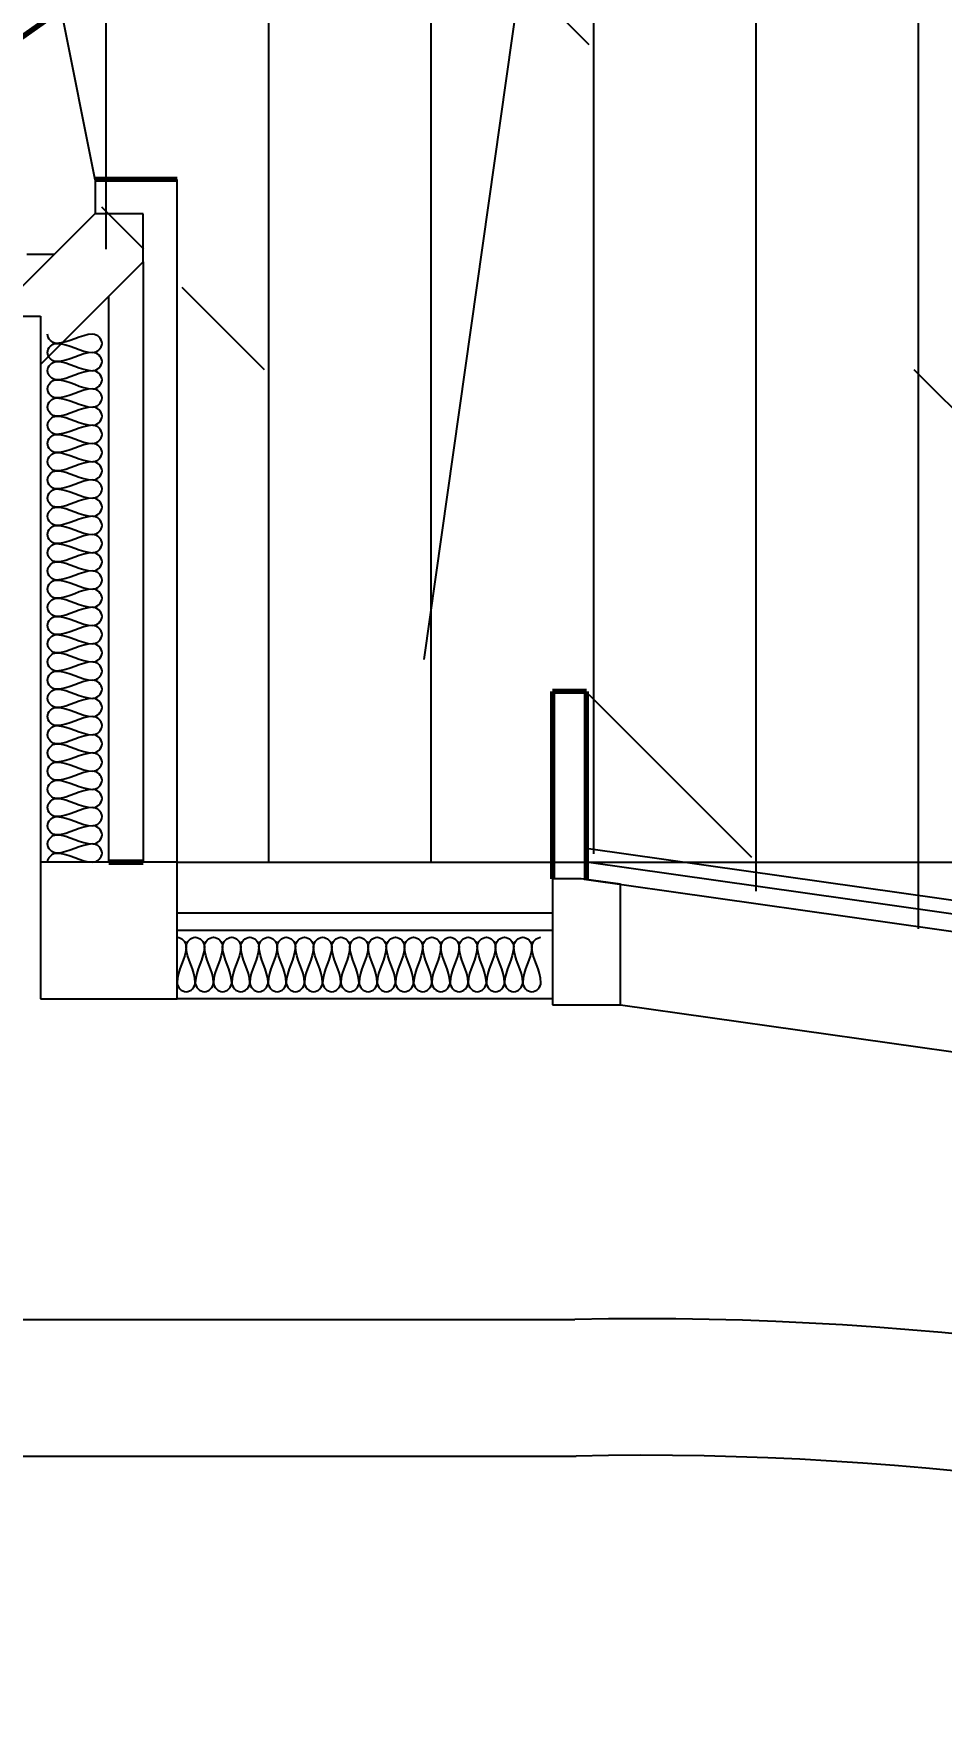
# Model space of a CAD drawing. Header units: millimetres. Extents: x 11476074 to 24729458, y -1239991 to 2813188.
# Drawn here: x 12598337 to 12599667, y 405850 to 408327 of the extents above; entities that cross this region are included whole.
import ezdxf

# ---------------------------------------------------------------- set-up
doc = ezdxf.new("R2010")
doc.units = ezdxf.units.MM
doc.header["$LTSCALE"] = 1000
doc.linetypes.add('DOTE', pattern=[2.4200000000000004, 2, -0.2, 0.02, -0.2])
for name, color, linetype in [('20220819景观提资', 11, 'Continuous'), ('A-ANNO-DIMS', 3, 'Continuous'), ('A-AXIS', 18, 'DOTE'), ('A-DETL-0001', 1, 'Continuous'), ('A-GLAZ', 4, 'Continuous'), ('A-WALL', 5, 'Continuous'), ('HZHZNEWPLOTLAYER#@$TT', 7, 'Continuous'), ('排水沟', 133, 'Continuous')]:
    doc.layers.add(name, color=color, linetype=linetype)
for name, color, linetype, lineweight in [('A-GENM', 2, 'Continuous', 70), ('A-GENM-PROJ', 2, 'Continuous', 25), ('A-GLAZ-PROJ', 2, 'Continuous', 25)]:
    doc.layers.add(name, color=color, linetype=linetype, lineweight=lineweight)
doc.styles.add('_TCH_DIM_T3', font='SIMPLEX', dxfattribs={"width": 0.7058823529411765, "bigfont": 'GBCBIG'})
doc.dimstyles.new('_TCH_ARCH&&100', dxfattribs={"dimtxt": 297.5, "dimasz": 100, "dimexe": 250, "dimexo": 300, "dimgap": 126.25, "dimtad": 1, "dimdec": 0, "dimzin": 0, "dimdsep": 46, "dimtxsty": '_TCH_DIM_T3', "dimblk": 'ARCHTICK', "dimcen": 0.09, "dimclrt": 7, "dimazin": 2, "dimtfac": 1, "dimtdec": 0, "dimtix": 1, "dimtmove": 2, "dimatfit": 3, "dimfxl": 0, "dimtolj": 1, "dimtzin": 0, "dimarcsym": 0})

# ---------------------------------------------------------------- blocks, each defined once
blk = doc.blocks.new('_ArchTick')
at = {"color": 0, "linetype": 'ByBlock', "const_width": 0.4}
blk.add_lwpolyline([(-0.5, -0.5), (0.5, 0.5)], dxfattribs=at)
blk = doc.blocks.new('*D5827')
at = {"layer": 'A-ANNO-DIMS', "color": 0, "lineweight": -2, "transparency": 16777216}
for p, q in [((12599188.89164107, 709815.9988081369), (12599382.52136373, 711182.5955894163)), ((12599347.44976926, 710935.0678470086), (12601021.57386249, 710697.8653390617)), ((12600863.01573429, 709578.79630019), (12601056.64545696, 710945.3930814695))]:
    blk.add_line(p, q, dxfattribs=at)
at = {"layer": 'Defpoints', "color": 0, "transparency": 16777216}
for p in [(12601021.57386249, 710697.8653390617), (12599146.80572771, 709518.9655172473), (12600820.92982093, 709281.7630093005)]:
    blk.add_point(p, dxfattribs=at)
at = {"layer": 'A-ANNO-DIMS', "color": 0, "lineweight": -2, "transparency": 16777216, "xscale": 100, "yscale": 100, "zscale": 100}
for p, rotation in [((12599347.44976926, 710935.0678470086), 171.9355819665139), ((12601021.57386249, 710697.8653390617), 351.9355819665139)]:
    blk.add_blockref('_ArchTick', p, dxfattribs=dict(at, rotation=rotation))
at = {"layer": 'A-ANNO-DIMS', "color": 7, "transparency": 16777216, "insert": (12600223.09056979, 711088.7471096835), "char_height": 297.5, "attachment_point": 5, "rotation": 351.93558196651395, "style": '_TCH_DIM_T3'}
blk.add_mtext('\\A1;1691', dxfattribs=at)
blk = doc.blocks.new('FO-Exterior Column FULL - FO-Exterior Column FULL-V22-850_L52 HOTEL')
at = {"layer": 'A-GENM'}
for p, q in [((630.0000000000041, 100.0856057514552), (630.0000000000041, 175.3365076433126)), ((-499.999999999999, 110.1165007063258), (-499.999999999999, 100.444160473973)), ((-499.999999999999, -109.5645527864803), (-499.999999999999, 110.116500706327)), ((-499.999999999999, 100.444160473973), (499.999999999999, 100.4441604739686)), ((580.2158974704298, -249.1205260954934), (629.9524490176055, 0.1182562947940251)), ((-580.2158974704298, -249.1205260954934), (-502.1091844049879, -193.7739794782454)), ((502.1091844049879, -193.7739794782454), (580.2158974704298, -249.1205260954934)), ((-581.7472580574215, -241.4466034726058), (-580.2158974704298, -249.1205260954934)), ((-510.9136826024944, -257.6169771840765), (-549.5557032281376, -289.3469983436122)), ((549.5557032281376, -289.3469983436187), (510.9136826024944, -257.6169771840765)), ((-348.4575064383999, -457.9546373338648), (-323.9544452656637, -414.3702365330518)), ((25.00000000000298, -399.5891026295113), (-25.00000000000298, -399.5891026295113)), ((-25.00000000000298, -399.5891026295113), (-25.00000000000298, -599.5891026295049)), ((25.00000000000298, -599.5891026295049), (25.00000000000298, -399.5891026295113)), ((323.9544452656724, -414.3702365330496), (348.4575064383999, -457.9546373338648)), ((-282.6652168249424, -435.7087887836361), (-304.0456118108464, -480.9070045697402)), ((304.0456118108464, -480.9070045697424), (282.6652168249511, -435.7087887836338)), ((-75.00000000000027, -545.2301859891977), (-74.99999999999162, -494.9280668636721)), ((75.00000000000027, -494.9280668636699), (75.00000000000027, -545.2301859891999)), ((-25.00000000000298, -599.5891026295049), (25.00000000000298, -599.5891026295049))]:
    blk.add_line(p, q, dxfattribs=at)
for centre, radius, start, end in [((0.03551386942619956, 161.9213596411705), 661.1213938766417, 219.3892806832391, 240.6553943059883), ((-0.03551386942573821, 161.9213596411705), 661.1213938766408, 299.3446056940114, 320.6107193167605), ((0.03551387027794135, 161.9213596422048), 711.1213938779632, 219.3893562124218, 240.6553943059683), ((-0.03551387027747999, 161.9213596422048), 711.1213938779645, 299.3446056940305, 320.6106437875767), ((0.03551386964930998, 161.9213596419377), 661.1213938774247, 244.6841530364443, 263.4830389945706), ((-0.03551386964884863, 161.9213596419377), 661.1213938774241, 276.5169610054299, 295.3158469635558), ((0.03551386948346932, 161.9213596412728), 711.1213938767567, 244.6841530364331, 263.9430365087752), ((-0.03551386948300796, 161.9213596412728), 711.1213938767573, 276.0569634912234, 295.3158469635654)]:
    blk.add_arc(centre, radius, start, end, dxfattribs=at)
blk = doc.blocks.new('FO-CORNER LOUVERS - FO-CORNER LOUVERS 1000-5059423-850_L52 HOTEL')
at = {"layer": 'A-GENM'}
for p, q in [((-599.9847380603384, -74.60264997044627), (-599.9847380603384, -349.9999998298475)), ((-549.984738060341, -349.9999998298475), (-549.984738060341, -75.67014388859782)), ((50.00000000027773, -99.94265082953346), (100.0152572016816, -99.94265082953346)), ((100.0406981724238, -99.94265082953346), (50.00000000027635, -99.94265082953346)), ((-599.9847380603384, -349.9999998298475), (-549.984738060341, -349.9999998298475)), ((0, -1099.942650829533), (120.3160550908027, -1099.942650829533))]:
    blk.add_line(p, q, dxfattribs=at)
at = {"layer": 'A-GENM-PROJ'}
for p, q in [((-549.9847380603387, -24.94265082953317), (0.01526193966238942, -24.94265082953317)), ((1.623782277257804e-12, -99.94265082953304), (-549.9847380603387, -99.94265082953304))]:
    blk.add_line(p, q, dxfattribs=at)
blk = doc.blocks.new('FO-Vision Panels-Corner - Regular 2-4578217-850_L52 HOTEL')
at = {"layer": 'A-GLAZ-PROJ'}
for p, q in [((-845.4043493377156, 0), (-845.4043493377156, 19.99999999999999)), ((-845.4043493377156, 19.99999999999999), (845.4043493377387, 19.99999999999999)), ((845.4043493377387, 19.99999999999999), (845.4043493377387, 0))]:
    blk.add_line(p, q, dxfattribs=at)
blk = doc.blocks.new('FO-Vision Panels-Corner - Regular 2-V24-850_L52 HOTEL')
at = {"layer": 'A-GLAZ'}
for p, q in [((845.4043493377204, 0), (-845.4043493377377, 2.165734258596785e-12)), ((-845.4043493377377, 2.165734258596785e-12), (-845.4043493377377, -25.0000000000019)), ((845.4043493377291, -25.0000000000019), (845.4043493377204, 0)), ((-810.4043493377284, -24.99999999999865), (-845.4043493377291, -24.99999999999648)), ((-845.4043493377377, -25.0000000000019), (845.4043493377291, -25.0000000000019)), ((845.4043493377377, -24.99999999999648), (810.404349337737, -24.99999999999865)), ((845.4043493377376, -26.39825569232669), (845.4043493377377, -24.99999999999648))]:
    blk.add_line(p, q, dxfattribs=at)
at = {"layer": 'A-GLAZ-PROJ'}
for p, q in [((-845.4043493377462, -3.070943499494661e-12), (-845.4043493377462, 19.99999999999692)), ((-845.4043493377462, 19.99999999999692), (845.4043493377233, 19.99999999999692)), ((845.4043493377233, 19.99999999999692), (845.4043493377233, -3.070943499494661e-12)), ((-766.6432701475368, -199.9999999999763), (766.5661201526394, -199.9999999999763))]:
    blk.add_line(p, q, dxfattribs=at)
blk = doc.blocks.new('GP_POLY FOSHAN_SHELL_rvt-2-200_L05-13_ 16-25')
at = {"layer": 'A-DETL-0001'}
for p, q in [((-21570.11167550646, 61499.68191887438), (-21618.38801594265, 61741.60332144005)), ((-21449.98972074687, 61499.97883154312), (-21570.11167550646, 61499.97883154335)), ((-21570.11167550646, 61499.97883154335), (-21570.11167550646, 61449.97883154335)), ((-21449.98972074687, 60500.0406996333), (-21449.98972074687, 61499.97883154312)), ((-21570.81429060921, 61449.97883154335), (-21720.75290489197, 61300.04021726106)), ((-21499.98972074687, 61449.97883154335), (-21570.81429060921, 61449.97883154335)), ((-21499.98972074687, 61379.38204516796), (-21499.98972074687, 61449.97883154335)), ((-21630.75290489197, 61390.04021726106), (-21670.11167550646, 61390.04021726106)), ((-21650.04222677276, 61229.32953914232), (-21499.98972074687, 61379.38204516796)), ((-21499.98972074687, 61379.38204516796), (-21499.98972074687, 60500.04069963354)), ((-21550.04222677276, 60500.04069963354), (-21550.04222677276, 61329.32953914232)), ((-21720.75290489197, 61300.04021726106), (-21650.04222677276, 61300.04021726106)), ((-21650.04222677276, 61300.04021726106), (-21650.04222677276, 61229.32953914232)), ((-21650.04222677276, 61229.32953914232), (-21650.04222677276, 60500.04069963354)), ((-21450.00498268753, 60500.0406996333), (-21650.04222677276, 60500.04069963354)), ((-21650.04222677276, 60500.04069963354), (-21650.04222677276, 60300.03619704582)), ((-21450.00498268753, 60300.03619704559), (-21450.00498268753, 60500.0406996333)), ((-20857.53773557767, 60475.82458089711), (-20900.00498268753, 60475.82458089734)), ((-20900.00498268753, 60475.82458089734), (-20900.00498268753, 60290.9228980639)), ((-20800.00498272106, 60467.67140440852), (-20857.53773557767, 60475.82458089711)), ((-20800.00498272106, 60290.92289806367), (-20800.00498272106, 60467.67140440852)), ((-20900.00498268753, 60400.09708783822), (-21450.00498268753, 60400.09708783822)), ((-21650.04222677276, 60300.03619704582), (-21450.00498268753, 60300.03619704559)), ((-21450.00498268753, 60300.15445334068), (-20900.00498268753, 60300.15445334068)), ((-20900.00498268753, 60290.9228980639), (-20800.00498272106, 60290.92289806367))]:
    blk.add_line(p, q, dxfattribs=at)
for points in [[(-21626.7088934388, 61260.04069963354), (-21632.9942870494, 61260.04069963354), (-21640.04222677276, 61267.08863935643), (-21640.04222677276, 61273.37403296679)], [(-21573.37556010671, 61273.37403296679), (-21591.70047399774, 61273.37403296679), (-21608.38397954777, 61260.04069963354), (-21626.7088934388, 61260.04069963354)], [(-21573.37556010671, 61246.70736630028), (-21567.09016649611, 61246.70736630028), (-21552.9942870494, 61260.04069963354), (-21567.09016649611, 61273.37403296679), (-21573.37556010671, 61273.37403296679)], [(-21626.7088934388, 61233.37403296679), (-21632.9942870494, 61233.37403296679), (-21647.09016649611, 61246.70736630028), (-21632.9942870494, 61260.04069963354), (-21626.7088934388, 61260.04069963354)], [(-21626.7088934388, 61260.04069963354), (-21608.38397954777, 61260.04069963354), (-21591.70047399774, 61246.70736630028), (-21573.37556010671, 61246.70736630028)], [(-21573.37556010671, 61246.70736630028), (-21591.70047399774, 61246.70736630028), (-21608.38397954777, 61233.37403296679), (-21626.7088934388, 61233.37403296679)], [(-21573.37556010671, 61220.04069963354), (-21567.09016649611, 61220.04069963354), (-21552.9942870494, 61233.37403296679), (-21567.09016649611, 61246.70736630028), (-21573.37556010671, 61246.70736630028)], [(-21626.7088934388, 61206.70736630028), (-21632.9942870494, 61206.70736630028), (-21647.09016649611, 61220.04069963354), (-21632.9942870494, 61233.37403296679), (-21626.7088934388, 61233.37403296679)], [(-21626.7088934388, 61233.37403296679), (-21608.38397954777, 61233.37403296679), (-21591.70047399774, 61220.04069963354), (-21573.37556010671, 61220.04069963354)], [(-21573.37556010671, 61220.04069963354), (-21591.70047399774, 61220.04069963354), (-21608.38397954777, 61206.70736630028), (-21626.7088934388, 61206.70736630028)], [(-21573.37556010671, 61193.37403296679), (-21567.09016649611, 61193.37403296679), (-21552.9942870494, 61206.70736630028), (-21567.09016649611, 61220.04069963354), (-21573.37556010671, 61220.04069963354)], [(-21626.7088934388, 61180.04069963354), (-21632.9942870494, 61180.04069963354), (-21647.09016649611, 61193.37403296679), (-21632.9942870494, 61206.70736630028), (-21626.7088934388, 61206.70736630028)], [(-21626.7088934388, 61206.70736630028), (-21608.38397954777, 61206.70736630028), (-21591.70047399774, 61193.37403296679), (-21573.37556010671, 61193.37403296679)], [(-21573.37556010671, 61193.37403296679), (-21591.70047399774, 61193.37403296679), (-21608.38397954777, 61180.04069963354), (-21626.7088934388, 61180.04069963354)], [(-21573.37556010671, 61166.70736630028), (-21567.09016649611, 61166.70736630028), (-21552.9942870494, 61180.04069963354), (-21567.09016649611, 61193.37403296679), (-21573.37556010671, 61193.37403296679)], [(-21626.7088934388, 61153.37403296679), (-21632.9942870494, 61153.37403296679), (-21647.09016649611, 61166.70736630028), (-21632.9942870494, 61180.04069963354), (-21626.7088934388, 61180.04069963354)], [(-21626.7088934388, 61180.04069963354), (-21608.38397954777, 61180.04069963354), (-21591.70047399774, 61166.70736630028), (-21573.37556010671, 61166.70736630028)], [(-21573.37556010671, 61166.70736630028), (-21591.70047399774, 61166.70736630028), (-21608.38397954777, 61153.37403296679), (-21626.7088934388, 61153.37403296679)], [(-21573.37556010671, 61140.04069963354), (-21567.09016649611, 61140.04069963354), (-21552.9942870494, 61153.37403296679), (-21567.09016649611, 61166.70736630028), (-21573.37556010671, 61166.70736630028)], [(-21626.7088934388, 61126.70736630028), (-21632.9942870494, 61126.70736630028), (-21647.09016649611, 61140.04069963354), (-21632.9942870494, 61153.37403296679), (-21626.7088934388, 61153.37403296679)], [(-21626.7088934388, 61153.37403296679), (-21608.38397954777, 61153.37403296679), (-21591.70047399774, 61140.04069963354), (-21573.37556010671, 61140.04069963354)], [(-21626.7088934388, 61100.04069963354), (-21632.9942870494, 61100.04069963354), (-21647.09016649611, 61113.37403296679), (-21632.9942870494, 61126.70736630028), (-21626.7088934388, 61126.70736630028)], [(-21573.37556010671, 61140.04069963354), (-21591.70047399774, 61140.04069963354), (-21608.38397954777, 61126.70736630028), (-21626.7088934388, 61126.70736630028)], [(-21626.7088934388, 61126.70736630028), (-21608.38397954777, 61126.70736630028), (-21591.70047399774, 61113.37403296679), (-21573.37556010671, 61113.37403296679)], [(-21573.37556010671, 61113.37403296679), (-21567.09016649611, 61113.37403296679), (-21552.9942870494, 61126.70736630028), (-21567.09016649611, 61140.04069963354), (-21573.37556010671, 61140.04069963354)], [(-21626.7088934388, 61073.37403296679), (-21632.9942870494, 61073.37403296679), (-21647.09016649611, 61086.70736630028), (-21632.9942870494, 61100.04069963354), (-21626.7088934388, 61100.04069963354)], [(-21573.37556010671, 61113.37403296679), (-21591.70047399774, 61113.37403296679), (-21608.38397954777, 61100.04069963354), (-21626.7088934388, 61100.04069963354)], [(-21626.7088934388, 61100.04069963354), (-21608.38397954777, 61100.04069963354), (-21591.70047399774, 61086.70736630028), (-21573.37556010671, 61086.70736630028)], [(-21573.37556010671, 61086.70736630028), (-21567.09016649611, 61086.70736630028), (-21552.9942870494, 61100.04069963354), (-21567.09016649611, 61113.37403296679), (-21573.37556010671, 61113.37403296679)], [(-21626.7088934388, 61046.70736630028), (-21632.9942870494, 61046.70736630028), (-21647.09016649611, 61060.04069963354), (-21632.9942870494, 61073.37403296679), (-21626.7088934388, 61073.37403296679)], [(-21573.37556010671, 61086.70736630028), (-21591.70047399774, 61086.70736630028), (-21608.38397954777, 61073.37403296679), (-21626.7088934388, 61073.37403296679)], [(-21626.7088934388, 61073.37403296679), (-21608.38397954777, 61073.37403296679), (-21591.70047399774, 61060.04069963354), (-21573.37556010671, 61060.04069963354)], [(-21573.37556010671, 61060.04069963354), (-21567.09016649611, 61060.04069963354), (-21552.9942870494, 61073.37403296679), (-21567.09016649611, 61086.70736630028), (-21573.37556010671, 61086.70736630028)], [(-21626.7088934388, 61020.04069963354), (-21632.9942870494, 61020.04069963354), (-21647.09016649611, 61033.37403296679), (-21632.9942870494, 61046.70736630028), (-21626.7088934388, 61046.70736630028)], [(-21573.37556010671, 61060.04069963354), (-21591.70047399774, 61060.04069963354), (-21608.38397954777, 61046.70736630028), (-21626.7088934388, 61046.70736630028)], [(-21626.7088934388, 61046.70736630028), (-21608.38397954777, 61046.70736630028), (-21591.70047399774, 61033.37403296679), (-21573.37556010671, 61033.37403296679)], [(-21573.37556010671, 61033.37403296679), (-21567.09016649611, 61033.37403296679), (-21552.9942870494, 61046.70736630028), (-21567.09016649611, 61060.04069963354), (-21573.37556010671, 61060.04069963354)], [(-21626.7088934388, 60993.37403296679), (-21632.9942870494, 60993.37403296679), (-21647.09016649611, 61006.70736630028), (-21632.9942870494, 61020.04069963354), (-21626.7088934388, 61020.04069963354)], [(-21573.37556010671, 61033.37403296679), (-21591.70047399774, 61033.37403296679), (-21608.38397954777, 61020.04069963354), (-21626.7088934388, 61020.04069963354)], [(-21626.7088934388, 61020.04069963354), (-21608.38397954777, 61020.04069963354), (-21591.70047399774, 61006.70736630028), (-21573.37556010671, 61006.70736630028)], [(-21573.37556010671, 61006.70736630028), (-21567.09016649611, 61006.70736630028), (-21552.9942870494, 61020.04069963354), (-21567.09016649611, 61033.37403296679), (-21573.37556010671, 61033.37403296679)], [(-21626.7088934388, 60966.70736630028), (-21632.9942870494, 60966.70736630028), (-21647.09016649611, 60980.04069963354), (-21632.9942870494, 60993.37403296679), (-21626.7088934388, 60993.37403296679)], [(-21573.37556010671, 61006.70736630028), (-21591.70047399774, 61006.70736630028), (-21608.38397954777, 60993.37403296679), (-21626.7088934388, 60993.37403296679)], [(-21626.7088934388, 60993.37403296679), (-21608.38397954777, 60993.37403296679), (-21591.70047399774, 60980.04069963354), (-21573.37556010671, 60980.04069963354)], [(-21573.37556010671, 60980.04069963354), (-21567.09016649611, 60980.04069963354), (-21552.9942870494, 60993.37403296679), (-21567.09016649611, 61006.70736630028), (-21573.37556010671, 61006.70736630028)], [(-21573.37556010671, 60980.04069963354), (-21591.70047399774, 60980.04069963354), (-21608.38397954777, 60966.70736630028), (-21626.7088934388, 60966.70736630028)], [(-21573.37556010671, 60953.37403296679), (-21567.09016649611, 60953.37403296679), (-21552.9942870494, 60966.70736630028), (-21567.09016649611, 60980.04069963354), (-21573.37556010671, 60980.04069963354)], [(-21626.7088934388, 60940.04069963354), (-21632.9942870494, 60940.04069963354), (-21647.09016649611, 60953.37403296679), (-21632.9942870494, 60966.70736630028), (-21626.7088934388, 60966.70736630028)], [(-21626.7088934388, 60966.70736630028), (-21608.38397954777, 60966.70736630028), (-21591.70047399774, 60953.37403296679), (-21573.37556010671, 60953.37403296679)], [(-21573.37556010671, 60953.37403296679), (-21591.70047399774, 60953.37403296679), (-21608.38397954777, 60940.04069963354), (-21626.7088934388, 60940.04069963354)], [(-21573.37556010671, 60926.70736630028), (-21567.09016649611, 60926.70736630028), (-21552.9942870494, 60940.04069963354), (-21567.09016649611, 60953.37403296679), (-21573.37556010671, 60953.37403296679)], [(-21626.7088934388, 60913.37403296679), (-21632.9942870494, 60913.37403296679), (-21647.09016649611, 60926.70736630028), (-21632.9942870494, 60940.04069963354), (-21626.7088934388, 60940.04069963354)], [(-21626.7088934388, 60940.04069963354), (-21608.38397954777, 60940.04069963354), (-21591.70047399774, 60926.70736630028), (-21573.37556010671, 60926.70736630028)], [(-21573.37556010671, 60926.70736630028), (-21591.70047399774, 60926.70736630028), (-21608.38397954777, 60913.37403296679), (-21626.7088934388, 60913.37403296679)], [(-21573.37556010671, 60900.04069963354), (-21567.09016649611, 60900.04069963354), (-21552.9942870494, 60913.37403296679), (-21567.09016649611, 60926.70736630028), (-21573.37556010671, 60926.70736630028)], [(-21626.7088934388, 60886.70736630028), (-21632.9942870494, 60886.70736630028), (-21647.09016649611, 60900.04069963354), (-21632.9942870494, 60913.37403296679), (-21626.7088934388, 60913.37403296679)], [(-21626.7088934388, 60913.37403296679), (-21608.38397954777, 60913.37403296679), (-21591.70047399774, 60900.04069963354), (-21573.37556010671, 60900.04069963354)], [(-21573.37556010671, 60900.04069963354), (-21591.70047399774, 60900.04069963354), (-21608.38397954777, 60886.70736630028), (-21626.7088934388, 60886.70736630028)], [(-21573.37556010671, 60873.37403296679), (-21567.09016649611, 60873.37403296679), (-21552.9942870494, 60886.70736630028), (-21567.09016649611, 60900.04069963354), (-21573.37556010671, 60900.04069963354)], [(-21626.7088934388, 60860.04069963354), (-21632.9942870494, 60860.04069963354), (-21647.09016649611, 60873.37403296679), (-21632.9942870494, 60886.70736630028), (-21626.7088934388, 60886.70736630028)], [(-21626.7088934388, 60886.70736630028), (-21608.38397954777, 60886.70736630028), (-21591.70047399774, 60873.37403296679), (-21573.37556010671, 60873.37403296679)], [(-21573.37556010671, 60873.37403296679), (-21591.70047399774, 60873.37403296679), (-21608.38397954777, 60860.04069963354), (-21626.7088934388, 60860.04069963354)], [(-21573.37556010671, 60846.70736630028), (-21567.09016649611, 60846.70736630028), (-21552.9942870494, 60860.04069963354), (-21567.09016649611, 60873.37403296679), (-21573.37556010671, 60873.37403296679)], [(-21626.7088934388, 60833.37403296679), (-21632.9942870494, 60833.37403296679), (-21647.09016649611, 60846.70736630028), (-21632.9942870494, 60860.04069963354), (-21626.7088934388, 60860.04069963354)], [(-21626.7088934388, 60860.04069963354), (-21608.38397954777, 60860.04069963354), (-21591.70047399774, 60846.70736630028), (-21573.37556010671, 60846.70736630028)], [(-21573.37556010671, 60846.70736630028), (-21591.70047399774, 60846.70736630028), (-21608.38397954777, 60833.37403296679), (-21626.7088934388, 60833.37403296679)], [(-21573.37556010671, 60820.04069963354), (-21567.09016649611, 60820.04069963354), (-21552.9942870494, 60833.37403296679), (-21567.09016649611, 60846.70736630028), (-21573.37556010671, 60846.70736630028)], [(-21626.7088934388, 60806.70736630028), (-21632.9942870494, 60806.70736630028), (-21647.09016649611, 60820.04069963354), (-21632.9942870494, 60833.37403296679), (-21626.7088934388, 60833.37403296679)], [(-21626.7088934388, 60833.37403296679), (-21608.38397954777, 60833.37403296679), (-21591.70047399774, 60820.04069963354), (-21573.37556010671, 60820.04069963354)], [(-21573.37556010671, 60820.04069963354), (-21591.70047399774, 60820.04069963354), (-21608.38397954777, 60806.70736630028), (-21626.7088934388, 60806.70736630028)], [(-21573.37556010671, 60793.37403296679), (-21567.09016649611, 60793.37403296679), (-21552.9942870494, 60806.70736630028), (-21567.09016649611, 60820.04069963354), (-21573.37556010671, 60820.04069963354)], [(-21626.7088934388, 60780.04069963354), (-21632.9942870494, 60780.04069963354), (-21647.09016649611, 60793.37403296679), (-21632.9942870494, 60806.70736630028), (-21626.7088934388, 60806.70736630028)], [(-21626.7088934388, 60806.70736630028), (-21608.38397954777, 60806.70736630028), (-21591.70047399774, 60793.37403296679), (-21573.37556010671, 60793.37403296679)], [(-21626.7088934388, 60753.37403296679), (-21632.9942870494, 60753.37403296679), (-21647.09016649611, 60766.70736630028), (-21632.9942870494, 60780.04069963354), (-21626.7088934388, 60780.04069963354)], [(-21573.37556010671, 60793.37403296679), (-21591.70047399774, 60793.37403296679), (-21608.38397954777, 60780.04069963354), (-21626.7088934388, 60780.04069963354)], [(-21626.7088934388, 60780.04069963354), (-21608.38397954777, 60780.04069963354), (-21591.70047399774, 60766.70736630028), (-21573.37556010671, 60766.70736630028)], [(-21573.37556010671, 60766.70736630028), (-21567.09016649611, 60766.70736630028), (-21552.9942870494, 60780.04069963354), (-21567.09016649611, 60793.37403296679), (-21573.37556010671, 60793.37403296679)], [(-21626.7088934388, 60726.70736630028), (-21632.9942870494, 60726.70736630028), (-21647.09016649611, 60740.04069963354), (-21632.9942870494, 60753.37403296679), (-21626.7088934388, 60753.37403296679)], [(-21573.37556010671, 60766.70736630028), (-21591.70047399774, 60766.70736630028), (-21608.38397954777, 60753.37403296679), (-21626.7088934388, 60753.37403296679)], [(-21626.7088934388, 60753.37403296679), (-21608.38397954777, 60753.37403296679), (-21591.70047399774, 60740.04069963354), (-21573.37556010671, 60740.04069963354)], [(-21573.37556010671, 60740.04069963354), (-21567.09016649611, 60740.04069963354), (-21552.9942870494, 60753.37403296679), (-21567.09016649611, 60766.70736630028), (-21573.37556010671, 60766.70736630028)], [(-21626.7088934388, 60700.04069963354), (-21632.9942870494, 60700.04069963354), (-21647.09016649611, 60713.37403296679), (-21632.9942870494, 60726.70736630028), (-21626.7088934388, 60726.70736630028)], [(-21573.37556010671, 60740.04069963354), (-21591.70047399774, 60740.04069963354), (-21608.38397954777, 60726.70736630028), (-21626.7088934388, 60726.70736630028)], [(-21626.7088934388, 60726.70736630028), (-21608.38397954777, 60726.70736630028), (-21591.70047399774, 60713.37403296679), (-21573.37556010671, 60713.37403296679)], [(-21573.37556010671, 60713.37403296679), (-21567.09016649611, 60713.37403296679), (-21552.9942870494, 60726.70736630028), (-21567.09016649611, 60740.04069963354), (-21573.37556010671, 60740.04069963354)], [(-21626.7088934388, 60673.37403296679), (-21632.9942870494, 60673.37403296679), (-21647.09016649611, 60686.70736630028), (-21632.9942870494, 60700.04069963354), (-21626.7088934388, 60700.04069963354)], [(-21573.37556010671, 60713.37403296679), (-21591.70047399774, 60713.37403296679), (-21608.38397954777, 60700.04069963354), (-21626.7088934388, 60700.04069963354)], [(-21626.7088934388, 60700.04069963354), (-21608.38397954777, 60700.04069963354), (-21591.70047399774, 60686.70736630028), (-21573.37556010671, 60686.70736630028)], [(-21573.37556010671, 60686.70736630028), (-21567.09016649611, 60686.70736630028), (-21552.9942870494, 60700.04069963354), (-21567.09016649611, 60713.37403296679), (-21573.37556010671, 60713.37403296679)], [(-21626.7088934388, 60646.70736630028), (-21632.9942870494, 60646.70736630028), (-21647.09016649611, 60660.04069963354), (-21632.9942870494, 60673.37403296679), (-21626.7088934388, 60673.37403296679)], [(-21573.37556010671, 60686.70736630028), (-21591.70047399774, 60686.70736630028), (-21608.38397954777, 60673.37403296679), (-21626.7088934388, 60673.37403296679)], [(-21626.7088934388, 60673.37403296679), (-21608.38397954777, 60673.37403296679), (-21591.70047399774, 60660.04069963354), (-21573.37556010671, 60660.04069963354)], [(-21573.37556010671, 60660.04069963354), (-21567.09016649611, 60660.04069963354), (-21552.9942870494, 60673.37403296679), (-21567.09016649611, 60686.70736630028), (-21573.37556010671, 60686.70736630028)], [(-21626.7088934388, 60620.04069963354), (-21632.9942870494, 60620.04069963354), (-21647.09016649611, 60633.37403296679), (-21632.9942870494, 60646.70736630028), (-21626.7088934388, 60646.70736630028)], [(-21573.37556010671, 60660.04069963354), (-21591.70047399774, 60660.04069963354), (-21608.38397954777, 60646.70736630028), (-21626.7088934388, 60646.70736630028)], [(-21626.7088934388, 60646.70736630028), (-21608.38397954777, 60646.70736630028), (-21591.70047399774, 60633.37403296679), (-21573.37556010671, 60633.37403296679)], [(-21573.37556010671, 60633.37403296679), (-21567.09016649611, 60633.37403296679), (-21552.9942870494, 60646.70736630028), (-21567.09016649611, 60660.04069963354), (-21573.37556010671, 60660.04069963354)], [(-21573.37556010671, 60633.37403296679), (-21591.70047399774, 60633.37403296679), (-21608.38397954777, 60620.04069963354), (-21626.7088934388, 60620.04069963354)], [(-21573.37556010671, 60606.70736630028), (-21567.09016649611, 60606.70736630028), (-21552.9942870494, 60620.04069963354), (-21567.09016649611, 60633.37403296679), (-21573.37556010671, 60633.37403296679)], [(-21626.7088934388, 60593.37403296679), (-21632.9942870494, 60593.37403296679), (-21647.09016649611, 60606.70736630028), (-21632.9942870494, 60620.04069963354), (-21626.7088934388, 60620.04069963354)], [(-21626.7088934388, 60620.04069963354), (-21608.38397954777, 60620.04069963354), (-21591.70047399774, 60606.70736630028), (-21573.37556010671, 60606.70736630028)], [(-21573.37556010671, 60606.70736630028), (-21591.70047399774, 60606.70736630028), (-21608.38397954777, 60593.37403296679), (-21626.7088934388, 60593.37403296679)], [(-21573.37556010671, 60580.04069963354), (-21567.09016649611, 60580.04069963354), (-21552.9942870494, 60593.37403296679), (-21567.09016649611, 60606.70736630028), (-21573.37556010671, 60606.70736630028)], [(-21626.7088934388, 60566.70736630028), (-21632.9942870494, 60566.70736630028), (-21647.09016649611, 60580.04069963354), (-21632.9942870494, 60593.37403296679), (-21626.7088934388, 60593.37403296679)], [(-21626.7088934388, 60593.37403296679), (-21608.38397954777, 60593.37403296679), (-21591.70047399774, 60580.04069963354), (-21573.37556010671, 60580.04069963354)], [(-21573.37556010671, 60580.04069963354), (-21591.70047399774, 60580.04069963354), (-21608.38397954777, 60566.70736630028), (-21626.7088934388, 60566.70736630028)], [(-21573.37556010671, 60553.37403296679), (-21567.09016649611, 60553.37403296679), (-21552.9942870494, 60566.70736630028), (-21567.09016649611, 60580.04069963354), (-21573.37556010671, 60580.04069963354)], [(-21626.7088934388, 60540.04069963354), (-21632.9942870494, 60540.04069963354), (-21647.09016649611, 60553.37403296679), (-21632.9942870494, 60566.70736630028), (-21626.7088934388, 60566.70736630028)], [(-21626.7088934388, 60566.70736630028), (-21608.38397954777, 60566.70736630028), (-21591.70047399774, 60553.37403296679), (-21573.37556010671, 60553.37403296679)], [(-21573.37556010671, 60553.37403296679), (-21591.70047399774, 60553.37403296679), (-21608.38397954777, 60540.04069963354), (-21626.7088934388, 60540.04069963354)], [(-21573.37556010671, 60526.70736630028), (-21567.09016649611, 60526.70736630028), (-21552.9942870494, 60540.04069963354), (-21567.09016649611, 60553.37403296679), (-21573.37556010671, 60553.37403296679)], [(-21626.7088934388, 60513.37403296679), (-21632.9942870494, 60513.37403296679), (-21647.09016649611, 60526.70736630028), (-21632.9942870494, 60540.04069963354), (-21626.7088934388, 60540.04069963354)], [(-21626.7088934388, 60540.04069963354), (-21608.38397954777, 60540.04069963354), (-21591.70047399774, 60526.70736630028), (-21573.37556010671, 60526.70736630028)], [(-21573.37556010671, 60526.70736630028), (-21591.70047399774, 60526.70736630028), (-21608.38397954777, 60513.37403296679), (-21626.7088934388, 60513.37403296679)], [(-21573.37556010671, 60500.04069963354), (-21567.09016649611, 60500.04069963354), (-21552.9942870494, 60513.37403296679), (-21567.09016649611, 60526.70736630028), (-21573.37556010671, 60526.70736630028)], [(-21640.04222677276, 60500.04069963354), (-21640.04222677276, 60506.32609324413), (-21632.9942870494, 60513.37403296679), (-21626.7088934388, 60513.37403296679)], [(-21626.7088934388, 60513.37403296679), (-21608.38397954777, 60513.37403296679), (-21591.70047399774, 60500.04069963354), (-21573.37556010671, 60500.04069963354)], [(-21450.00498268753, 60390.12577058957), (-21443.71958907694, 60390.12577058957), (-21436.67164935358, 60383.07783086668), (-21436.67164935358, 60376.79243725608)], [(-21436.67164935358, 60376.79243725608), (-21436.67164935358, 60358.46752336458), (-21450.00498268753, 60341.78401781432), (-21450.00498268753, 60323.45910392283)], [(-21436.67164935358, 60376.79243725608), (-21436.67164935358, 60383.07783086668), (-21423.33831601962, 60397.17371031223), (-21410.00498268753, 60383.07783086668), (-21410.00498268753, 60376.79243725608)], [(-21423.33831601962, 60323.45910392283), (-21423.33831601962, 60341.78401781432), (-21436.67164935358, 60358.46752336458), (-21436.67164935358, 60376.79243725608)], [(-21410.00498268753, 60376.79243725608), (-21410.00498268753, 60358.46752336458), (-21423.33831601962, 60341.78401781432), (-21423.33831601962, 60323.45910392283)], [(-21410.00498268753, 60376.79243725608), (-21410.00498268753, 60383.07783086668), (-21396.67164935358, 60397.17371031223), (-21383.33831601962, 60383.07783086668), (-21383.33831601962, 60376.79243725608)], [(-21396.67164935358, 60323.45910392283), (-21396.67164935358, 60341.78401781432), (-21410.00498268753, 60358.46752336458), (-21410.00498268753, 60376.79243725608)], [(-21383.33831601962, 60376.79243725608), (-21383.33831601962, 60358.46752336458), (-21396.67164935358, 60341.78401781432), (-21396.67164935358, 60323.45910392283)], [(-21383.33831601962, 60376.79243725608), (-21383.33831601962, 60383.07783086668), (-21370.00498268753, 60397.17371031223), (-21356.67164935358, 60383.07783086668), (-21356.67164935358, 60376.79243725608)], [(-21370.00498268753, 60323.45910392283), (-21370.00498268753, 60341.78401781432), (-21383.33831601962, 60358.46752336458), (-21383.33831601962, 60376.79243725608)], [(-21356.67164935358, 60376.79243725608), (-21356.67164935358, 60358.46752336458), (-21370.00498268753, 60341.78401781432), (-21370.00498268753, 60323.45910392283)], [(-21356.67164935358, 60376.79243725608), (-21356.67164935358, 60383.07783086668), (-21343.33831601962, 60397.17371031223), (-21330.00498268753, 60383.07783086668), (-21330.00498268753, 60376.79243725608)], [(-21343.33831601962, 60323.45910392283), (-21343.33831601962, 60341.78401781432), (-21356.67164935358, 60358.46752336458), (-21356.67164935358, 60376.79243725608)], [(-21330.00498268753, 60376.79243725608), (-21330.00498268753, 60358.46752336458), (-21343.33831601962, 60341.78401781432), (-21343.33831601962, 60323.45910392283)], [(-21330.00498268753, 60376.79243725608), (-21330.00498268753, 60383.07783086668), (-21316.67164935358, 60397.17371031223), (-21303.33831601962, 60383.07783086668), (-21303.33831601962, 60376.79243725608)], [(-21316.67164935358, 60323.45910392283), (-21316.67164935358, 60341.78401781432), (-21330.00498268753, 60358.46752336458), (-21330.00498268753, 60376.79243725608)], [(-21303.33831601962, 60376.79243725608), (-21303.33831601962, 60358.46752336458), (-21316.67164935358, 60341.78401781432), (-21316.67164935358, 60323.45910392283)], [(-21303.33831601962, 60376.79243725608), (-21303.33831601962, 60383.07783086668), (-21290.00498268753, 60397.17371031223), (-21276.67164935358, 60383.07783086668), (-21276.67164935358, 60376.79243725608)], [(-21290.00498268753, 60323.45910392283), (-21290.00498268753, 60341.78401781432), (-21303.33831601962, 60358.46752336458), (-21303.33831601962, 60376.79243725608)], [(-21276.67164935358, 60376.79243725608), (-21276.67164935358, 60358.46752336458), (-21290.00498268753, 60341.78401781432), (-21290.00498268753, 60323.45910392283)], [(-21276.67164935358, 60376.79243725608), (-21276.67164935358, 60383.07783086668), (-21263.33831601962, 60397.17371031223), (-21250.00498268753, 60383.07783086668), (-21250.00498268753, 60376.79243725608)], [(-21263.33831601962, 60323.45910392283), (-21263.33831601962, 60341.78401781432), (-21276.67164935358, 60358.46752336458), (-21276.67164935358, 60376.79243725608)], [(-21250.00498268753, 60376.79243725608), (-21250.00498268753, 60358.46752336458), (-21263.33831601962, 60341.78401781432), (-21263.33831601962, 60323.45910392283)], [(-21250.00498268753, 60376.79243725608), (-21250.00498268753, 60383.07783086668), (-21236.67164935358, 60397.17371031223), (-21223.33831601962, 60383.07783086668), (-21223.33831601962, 60376.79243725608)], [(-21236.67164935358, 60323.45910392283), (-21236.67164935358, 60341.78401781432), (-21250.00498268753, 60358.46752336458), (-21250.00498268753, 60376.79243725608)], [(-21223.33831601962, 60376.79243725608), (-21223.33831601962, 60358.46752336458), (-21236.67164935358, 60341.78401781432), (-21236.67164935358, 60323.45910392283)], [(-21223.33831601962, 60376.79243725608), (-21223.33831601962, 60383.07783086668), (-21210.00498268753, 60397.17371031223), (-21196.67164935358, 60383.07783086668), (-21196.67164935358, 60376.79243725608)], [(-21210.00498268753, 60323.45910392283), (-21210.00498268753, 60341.78401781432), (-21223.33831601962, 60358.46752336458), (-21223.33831601962, 60376.79243725608)], [(-21196.67164935358, 60376.79243725608), (-21196.67164935358, 60358.46752336458), (-21210.00498268753, 60341.78401781432), (-21210.00498268753, 60323.45910392283)], [(-21196.67164935358, 60376.79243725608), (-21196.67164935358, 60383.07783086668), (-21183.33831601962, 60397.17371031223), (-21170.00498268753, 60383.07783086668), (-21170.00498268753, 60376.79243725608)], [(-21183.33831601962, 60323.45910392283), (-21183.33831601962, 60341.78401781432), (-21196.67164935358, 60358.46752336458), (-21196.67164935358, 60376.79243725608)], [(-21170.00498268753, 60376.79243725608), (-21170.00498268753, 60358.46752336458), (-21183.33831601962, 60341.78401781432), (-21183.33831601962, 60323.45910392283)], [(-21170.00498268753, 60376.79243725608), (-21170.00498268753, 60383.07783086668), (-21156.67164935358, 60397.17371031223), (-21143.33831601962, 60383.07783086668), (-21143.33831601962, 60376.79243725608)], [(-21156.67164935358, 60323.45910392283), (-21156.67164935358, 60341.78401781432), (-21170.00498268753, 60358.46752336458), (-21170.00498268753, 60376.79243725608)], [(-21143.33831601962, 60376.79243725608), (-21143.33831601962, 60358.46752336458), (-21156.67164935358, 60341.78401781432), (-21156.67164935358, 60323.45910392283)], [(-21143.33831601962, 60376.79243725608), (-21143.33831601962, 60383.07783086668), (-21130.00498268753, 60397.17371031223), (-21116.67164935358, 60383.07783086668), (-21116.67164935358, 60376.79243725608)], [(-21130.00498268753, 60323.45910392283), (-21130.00498268753, 60341.78401781432), (-21143.33831601962, 60358.46752336458), (-21143.33831601962, 60376.79243725608)], [(-21116.67164935358, 60376.79243725608), (-21116.67164935358, 60358.46752336458), (-21130.00498268753, 60341.78401781432), (-21130.00498268753, 60323.45910392283)], [(-21116.67164935358, 60376.79243725608), (-21116.67164935358, 60383.07783086668), (-21103.33831601962, 60397.17371031223), (-21090.00498268753, 60383.07783086668), (-21090.00498268753, 60376.79243725608)], [(-21103.33831601962, 60323.45910392283), (-21103.33831601962, 60341.78401781432), (-21116.67164935358, 60358.46752336458), (-21116.67164935358, 60376.79243725608)], [(-21090.00498268753, 60376.79243725608), (-21090.00498268753, 60358.46752336458), (-21103.33831601962, 60341.78401781432), (-21103.33831601962, 60323.45910392283)], [(-21090.00498268753, 60376.79243725608), (-21090.00498268753, 60383.07783086668), (-21076.67164935358, 60397.17371031223), (-21063.33831601962, 60383.07783086668), (-21063.33831601962, 60376.79243725608)], [(-21076.67164935358, 60323.45910392283), (-21076.67164935358, 60341.78401781432), (-21090.00498268753, 60358.46752336458), (-21090.00498268753, 60376.79243725608)], [(-21063.33831601962, 60376.79243725608), (-21063.33831601962, 60358.46752336458), (-21076.67164935358, 60341.78401781432), (-21076.67164935358, 60323.45910392283)], [(-21063.33831601962, 60376.79243725608), (-21063.33831601962, 60383.07783086668), (-21050.00498268753, 60397.17371031223), (-21036.67164935358, 60383.07783086668), (-21036.67164935358, 60376.79243725608)], [(-21050.00498268753, 60323.45910392283), (-21050.00498268753, 60341.78401781432), (-21063.33831601962, 60358.46752336458), (-21063.33831601962, 60376.79243725608)], [(-21036.67164935358, 60376.79243725608), (-21036.67164935358, 60358.46752336458), (-21050.00498268753, 60341.78401781432), (-21050.00498268753, 60323.45910392283)], [(-21036.67164935358, 60376.79243725608), (-21036.67164935358, 60383.07783086668), (-21023.33831601962, 60397.17371031223), (-21010.00498268753, 60383.07783086668), (-21010.00498268753, 60376.79243725608)], [(-21023.33831601962, 60323.45910392283), (-21023.33831601962, 60341.78401781432), (-21036.67164935358, 60358.46752336458), (-21036.67164935358, 60376.79243725608)], [(-21010.00498268753, 60376.79243725608), (-21010.00498268753, 60358.46752336458), (-21023.33831601962, 60341.78401781432), (-21023.33831601962, 60323.45910392283)], [(-21010.00498268753, 60376.79243725608), (-21010.00498268753, 60383.07783086668), (-20996.67164935358, 60397.17371031223), (-20983.33831601962, 60383.07783086668), (-20983.33831601962, 60376.79243725608)], [(-20996.67164935358, 60323.45910392283), (-20996.67164935358, 60341.78401781432), (-21010.00498268753, 60358.46752336458), (-21010.00498268753, 60376.79243725608)], [(-20983.33831601962, 60376.79243725608), (-20983.33831601962, 60358.46752336458), (-20996.67164935358, 60341.78401781432), (-20996.67164935358, 60323.45910392283)], [(-20983.33831601962, 60376.79243725608), (-20983.33831601962, 60383.07783086668), (-20970.00498268753, 60397.17371031223), (-20956.67164935358, 60383.07783086668), (-20956.67164935358, 60376.79243725608)], [(-20970.00498268753, 60323.45910392283), (-20970.00498268753, 60341.78401781432), (-20983.33831601962, 60358.46752336458), (-20983.33831601962, 60376.79243725608)], [(-20956.67164935358, 60376.79243725608), (-20956.67164935358, 60358.46752336458), (-20970.00498268753, 60341.78401781432), (-20970.00498268753, 60323.45910392283)], [(-20956.67164935358, 60376.79243725608), (-20956.67164935358, 60383.07783086668), (-20943.33831601962, 60397.17371031223), (-20930.00498268753, 60383.07783086668), (-20930.00498268753, 60376.79243725608)], [(-20943.33831601962, 60323.45910392283), (-20943.33831601962, 60341.78401781432), (-20956.67164935358, 60358.46752336458), (-20956.67164935358, 60376.79243725608)], [(-20930.00498268753, 60376.79243725608), (-20930.00498268753, 60358.46752336458), (-20943.33831601962, 60341.78401781432), (-20943.33831601962, 60323.45910392283)], [(-20930.00498268753, 60376.79243725608), (-20930.00498268753, 60383.07783086668), (-20922.95704296418, 60390.12577058934), (-20916.67164935358, 60390.12577058934)], [(-20916.67164935358, 60323.45910392283), (-20916.67164935358, 60341.78401781432), (-20930.00498268753, 60358.46752336458), (-20930.00498268753, 60376.79243725608)], [(-21450.00498268753, 60323.45910392283), (-21450.00498268753, 60317.17371031223), (-21436.67164935358, 60303.07783086668), (-21423.33831601962, 60317.17371031223), (-21423.33831601962, 60323.45910392283)], [(-21423.33831601962, 60323.45910392283), (-21423.33831601962, 60317.17371031223), (-21410.00498268753, 60303.07783086668), (-21396.67164935358, 60317.17371031223), (-21396.67164935358, 60323.45910392283)], [(-21396.67164935358, 60323.45910392283), (-21396.67164935358, 60317.17371031223), (-21383.33831601962, 60303.07783086668), (-21370.00498268753, 60317.17371031223), (-21370.00498268753, 60323.45910392283)], [(-21370.00498268753, 60323.45910392283), (-21370.00498268753, 60317.17371031223), (-21356.67164935358, 60303.07783086668), (-21343.33831601962, 60317.17371031223), (-21343.33831601962, 60323.45910392283)], [(-21343.33831601962, 60323.45910392283), (-21343.33831601962, 60317.17371031223), (-21330.00498268753, 60303.07783086668), (-21316.67164935358, 60317.17371031223), (-21316.67164935358, 60323.45910392283)], [(-21316.67164935358, 60323.45910392283), (-21316.67164935358, 60317.17371031223), (-21303.33831601962, 60303.07783086668), (-21290.00498268753, 60317.17371031223), (-21290.00498268753, 60323.45910392283)], [(-21290.00498268753, 60323.45910392283), (-21290.00498268753, 60317.17371031223), (-21276.67164935358, 60303.07783086668), (-21263.33831601962, 60317.17371031223), (-21263.33831601962, 60323.45910392283)], [(-21263.33831601962, 60323.45910392283), (-21263.33831601962, 60317.17371031223), (-21250.00498268753, 60303.07783086668), (-21236.67164935358, 60317.17371031223), (-21236.67164935358, 60323.45910392283)], [(-21236.67164935358, 60323.45910392283), (-21236.67164935358, 60317.17371031223), (-21223.33831601962, 60303.07783086668), (-21210.00498268753, 60317.17371031223), (-21210.00498268753, 60323.45910392283)], [(-21210.00498268753, 60323.45910392283), (-21210.00498268753, 60317.17371031223), (-21196.67164935358, 60303.07783086668), (-21183.33831601962, 60317.17371031223), (-21183.33831601962, 60323.45910392283)], [(-21183.33831601962, 60323.45910392283), (-21183.33831601962, 60317.17371031223), (-21170.00498268753, 60303.07783086668), (-21156.67164935358, 60317.17371031223), (-21156.67164935358, 60323.45910392283)], [(-21156.67164935358, 60323.45910392283), (-21156.67164935358, 60317.17371031223), (-21143.33831601962, 60303.07783086668), (-21130.00498268753, 60317.17371031223), (-21130.00498268753, 60323.45910392283)], [(-21130.00498268753, 60323.45910392283), (-21130.00498268753, 60317.17371031223), (-21116.67164935358, 60303.07783086668), (-21103.33831601962, 60317.17371031223), (-21103.33831601962, 60323.45910392283)], [(-21103.33831601962, 60323.45910392283), (-21103.33831601962, 60317.17371031223), (-21090.00498268753, 60303.07783086668), (-21076.67164935358, 60317.17371031223), (-21076.67164935358, 60323.45910392283)], [(-21076.67164935358, 60323.45910392283), (-21076.67164935358, 60317.17371031223), (-21063.33831601962, 60303.07783086668), (-21050.00498268753, 60317.17371031223), (-21050.00498268753, 60323.45910392283)], [(-21050.00498268753, 60323.45910392283), (-21050.00498268753, 60317.17371031223), (-21036.67164935358, 60303.07783086668), (-21023.33831601962, 60317.17371031223), (-21023.33831601962, 60323.45910392283)], [(-21023.33831601962, 60323.45910392283), (-21023.33831601962, 60317.17371031223), (-21010.00498268753, 60303.07783086668), (-20996.67164935358, 60317.17371031223), (-20996.67164935358, 60323.45910392283)], [(-20996.67164935358, 60323.45910392283), (-20996.67164935358, 60317.17371031223), (-20983.33831601962, 60303.07783086668), (-20970.00498268753, 60317.17371031223), (-20970.00498268753, 60323.45910392283)], [(-20970.00498268753, 60323.45910392283), (-20970.00498268753, 60317.17371031223), (-20956.67164935358, 60303.07783086668), (-20943.33831601962, 60317.17371031223), (-20943.33831601962, 60323.45910392283)], [(-20943.33831601962, 60323.45910392283), (-20943.33831601962, 60317.17371031223), (-20930.00498268753, 60303.07783086668), (-20916.67164935358, 60317.17371031223), (-20916.67164935358, 60323.45910392283)]]:
    blk.add_open_spline(points, degree=3, dxfattribs=at)
at = {"layer": 'A-GENM-PROJ', "rotation": 179.9999999999777}
for name, p in [('FO-Exterior Column FULL - FO-Exterior Column FULL-V22-850_L52 HOTEL', (-22200.11167550646, 61500.15671796771)), ('FO-CORNER LOUVERS - FO-CORNER LOUVERS 1000-5059423-850_L52 HOTEL', (-21449.98972074687, 60400.15443700878))]:
    blk.add_blockref(name, p, dxfattribs=at)
at = {"layer": 'A-GLAZ-PROJ', "rotation": 351.9341147828793}
for name in ['FO-Vision Panels-Corner - Regular 2-V24-850_L52 HOTEL', 'FO-Vision Panels-Corner - Regular 2-4578217-850_L52 HOTEL']:
    blk.add_blockref(name, (-20012.92197225988, 60381.49903986952), dxfattribs=at)
blk = doc.blocks.new('GP_POLY FOSHAN_SHELL_rvt-3-200_L06-13_16-26')
blk.add_blockref('GP_POLY FOSHAN_SHELL_rvt-2-200_L05-13_ 16-25', (0, -0.04069987498223782))
blk = doc.blocks.new('A$C2E1F4B8B')
at = {"layer": '20220819景观提资'}
h = blk.add_hatch(dxfattribs=at)
h.set_pattern_fill('DOLMIT', color=8, scale=300, angle=90)
h.set_pattern_definition([(90, (-25627.84065785818, -126510.3412717869), (-238.122618, 1.45808050969144e-14), []), (135, (-25627.84065785818, -126510.3412717869), (-476.2449108957955, -476.2449108957953), [336.756381, -673.512])])
h.paths.add_polyline_path([(45985.31484837644, 60899.81084136612), (42085.23964710534, 60899.89944822114), (40285.2441909872, 60899.94034280098), (40285.23510343395, 60499.94715878792), (40284.96247342974, 48700.00064780662), (30114.90848989598, 48700.00064780662), (30114.90848989598, 45459.2493781448), (41734.90337568149, 45459.24937814503), (41734.90337568149, 45198.10283777554), (42992.40054229461, 45198.10283777554), (42992.40054229461, 44299.95743372507), (43542.38528035395, 44299.95743372507), (43542.38528035395, 44313.04448834911), (43592.38528035395, 44313.04448834911), (46520.11025184952, 43638.53407730529), (46520.11025184952, 44300.00064825185), (45984.90340392478, 44300.00064825185), (45984.90340392478, 46100.00064824958), (45985.31484837644, 46100.00064824958)])
blk = doc.blocks.new('00')
at = {"layer": 'HZHZNEWPLOTLAYER#@$TT'}
blk.add_blockref('A$C2E1F4B8B', (12555561.9073343, 362813.2136020176), dxfattribs=at)
blk = doc.blocks.new('qlzw')
at = {"layer": 'A-AXIS'}
blk.add_line((12416866.81071017, 1038989.759090526), (12486866.81071017, 1038989.759090526), dxfattribs=at)
blk = doc.blocks.new('幕墙尺寸')
at = {"layer": 'A-ANNO-DIMS', "color": 1}
dim = blk.add_aligned_dim(p1=(12599146.80572771, 709518.9655172476), p2=(12600820.92982093, 709281.7630093008), distance=1430.2460766481013, dimstyle='_TCH_ARCH&&100', dxfattribs=at)
dim.commit()
dim.dimension.update_dxf_attribs({"geometry": '*D5827', "text_midpoint": (12600223.09056979, 711088.7471096835)})

msp = doc.modelspace()

# ---------------------------------------------------------------- linework, layer by layer
at = {"layer": 'A-WALL'}
for p, q in [((12598196.81434621, 406443.2744820704), (12599129.72176879, 406443.2631751398)), ((12598196.81192219, 406243.274482085), (12599131.84750177, 406243.263149361))]:
    msp.add_line(p, q, dxfattribs=at)
for centre, radius, start, end in [((12599229.24716995, 401713.9521744467), 4730.358109778896, 17.25105831845938, 91.2055760059459), ((12599229.24716995, 401713.9521744471), 4530.358109778505, 17.63068700285138, 91.23191583928701)]:
    msp.add_arc(centre, radius, start, end, dxfattribs=at)

# ---------------------------------------------------------------- block references
for name, p in [('00', (0, 0)), ('GP_POLY FOSHAN_SHELL_rvt-3-200_L06-13_16-26', (12619996.8107104, 346613.2549501325))]:
    msp.add_blockref(name, p)
at = {"layer": 'A-ANNO-DIMS'}
msp.add_blockref('幕墙尺寸', (-280.0000000167638, -302405.7512672138), dxfattribs=at)
at = {"layer": '排水沟'}
msp.add_blockref('qlzw', (133430.0000000149, -631876.544840029), dxfattribs=at)

doc.saveas('drawing.dxf')
